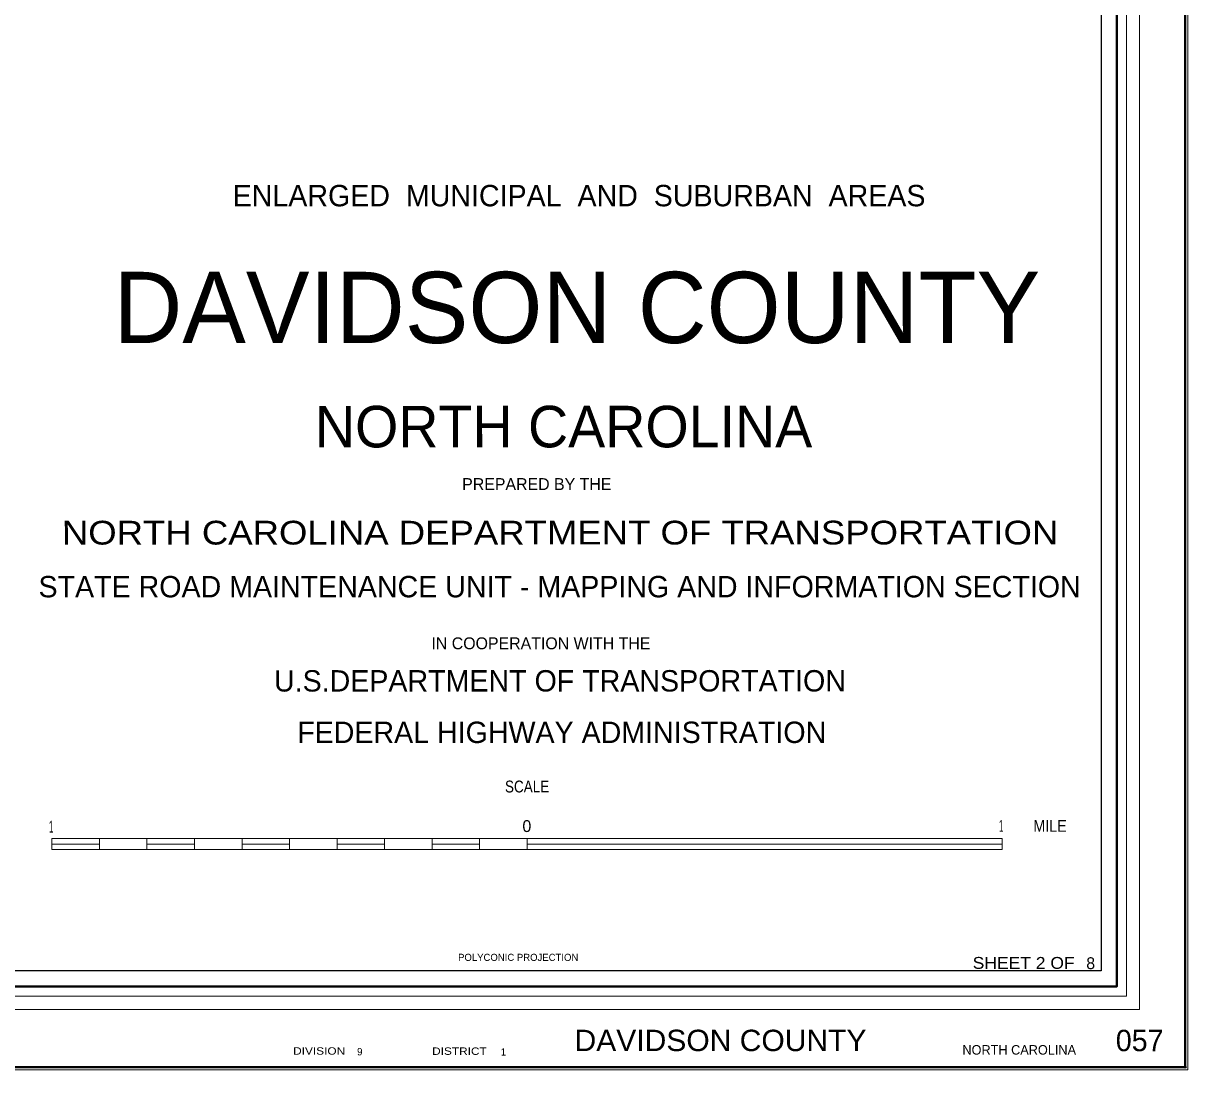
# Model space of a CAD drawing. Extents: x 208565 to 566284, y 201720 to 449640.
# Drawn here: x 542515 to 558290, y 265031 to 279213 of the extents above; entities that cross this region are included whole.
import ezdxf
from ezdxf.enums import TextEntityAlignment as Align

# ---------------------------------------------------------------- set-up
doc = ezdxf.new("R2010")
doc.units = 0
doc.header["$LTSCALE"] = 48
doc.header["$PDMODE"] = 32
doc.header["$PDSIZE"] = 24
doc.layers.add('1', color=7, linetype='Continuous', lineweight=25)
doc.layers.add('20', color=7, linetype='Continuous', lineweight=40)
doc.layers.add('12', color=7, linetype='Continuous')

msp = doc.modelspace()

# ---------------------------------------------------------------- linework, layer by layer
at = {"layer": '1', "lineweight": 13}
msp.add_lwpolyline([(558290.46, 265031.33), (461659.81, 265031.33), (461659.81, 321428.37), (558290.46, 321428.37)], close=True, dxfattribs=at)
at = {"layer": '1'}
msp.add_point((558255.45, 265066.33), dxfattribs=at)
at = {"layer": '20', "lineweight": 13}
for p, q in [((542903.98, 268013.91), (542903.98, 268163.66)), ((542903.98, 268163.66), (549341.35, 268163.66)), ((542903.98, 268088.79), (543547.71, 268088.79)), ((543547.71, 268013.91), (543547.71, 268163.66)), ((544191.45, 268013.91), (544191.45, 268163.66)), ((544191.45, 268088.79), (544835.19, 268088.79)), ((544835.19, 268013.91), (544835.19, 268163.66)), ((545478.93, 268013.91), (545478.93, 268163.66)), ((545478.93, 268088.79), (546122.66, 268088.79)), ((546122.66, 268013.91), (546122.66, 268163.66)), ((546766.4, 268013.91), (546766.4, 268163.66)), ((546766.4, 268088.79), (547410.14, 268088.79)), ((547410.14, 268013.91), (547410.14, 268163.66)), ((548053.88, 268013.91), (548053.88, 268163.66)), ((548053.88, 268088.79), (548697.61, 268088.79)), ((548697.61, 268013.91), (548697.61, 268163.66)), ((549341.35, 268088.79), (555778.73, 268088.79)), ((542903.98, 268013.91), (549341.35, 268013.91))]:
    msp.add_line(p, q, dxfattribs=at)
at = {"layer": '20'}
for points in [[(461694.81, 321393.37), (558255.45, 321393.37), (558255.45, 265066.33), (461694.81, 265066.33)], [(464882.67, 320284.41), (557329.95, 320284.41), (557329.95, 266158.05), (464882.67, 266158.05)]]:
    msp.add_lwpolyline(points, close=True, dxfattribs=at)
at = {"layer": '20', "lineweight": 13}
msp.add_lwpolyline([(464573.48, 320609.87), (464573.48, 265848.77), (464752.03, 266027.44), (464752.03, 320415.05), (557460.56, 320415.05), (557460.56, 266027.44), (464752.03, 266027.44), (464573.48, 265848.77), (557639.14, 265848.77), (557639.14, 320609.87)], close=True, dxfattribs=at)
at = {"layer": '20', "lineweight": 25}
msp.add_lwpolyline([(465095.89, 320071.18), (557116.72, 320071.18), (557116.72, 266371.27), (465095.89, 266371.27)], close=True, dxfattribs=at)
at = {"layer": '20', "lineweight": 13}
for points in [[(549341.35, 268013.91), (555778.73, 268013.91), (555778.73, 268163.66)], [(549341.35, 268013.91), (549341.35, 268163.66), (555778.73, 268163.66)]]:
    msp.add_lwpolyline(points, dxfattribs=at)

# ---------------------------------------------------------------- texts
at = {"layer": '12'}
for s, height, rotation, p in [('ENLARGED  MUNICIPAL  AND  SUBURBAN  AREAS', 289.7, 0.002, (550045.1, 276732.31)), ('NORTH CAROLINA', 563.3, 0.007, (549835.19, 273465.32)), ('PREPARED BY THE', 161, 0.006, (549472.4, 272887.52)), ('STATE ROAD MAINTENANCE UNIT - MAPPING AND INFORMATION SECTION', 289.7, 0.002, (549781.31, 271433.1)), ('IN COOPERATION WITH THE', 161, 0.007, (549528.08, 270729.77)), ('U.S.DEPARTMENT OF TRANSPORTATION', 289.7, 0.006, (549786.1, 270156.76)), ('FEDERAL HIGHWAY ADMINISTRATION', 289.7, 0.006, (549809.8, 269458.9))]:
    msp.add_text(s, height=height, rotation=rotation, dxfattribs=at).set_placement(p, align=Align.CENTER)
msp.add_text('    DAVIDSON COUNTY   ', height=965.6, dxfattribs=at).set_placement((549835.15, 274879.08), align=Align.CENTER)
at = {"layer": '12', "width": 1.15}
msp.add_text('NORTH CAROLINA DEPARTMENT OF TRANSPORTATION', height=321.8, rotation=0.007, dxfattribs=at).set_placement((549787.6, 272149.23), align=Align.CENTER)
at = {"layer": '20'}
for s, height, width, p in [('SCALE', 161, 0.85, (549341.14, 268788.63)), ('1', 161, 0.5, (542892.49, 268244.3)), ('1', 161, 0.5, (555763.14, 268255.24)), ('MILE', 161, 0.9, (556425.52, 268255.43)), ('SHEET 2 OF', 160.9, 1.1, (556067.81, 266398.35)), ('DAVIDSON COUNTY    ', 289.7, 1.05, (552187.27, 265283.63)), ('DIVISION', 100, 1.2, (546523.79, 265235.29)), ('DISTRICT', 100, 1.2, (548424.15, 265232.98))]:
    msp.add_text(s, height=height, dxfattribs=dict(at, width=width)).set_placement(p, align=Align.CENTER)
for s, height, p in [('0', 161, (549337.46, 268252.59)), ('8  ', 160.9, (557035.93, 266394.44)), ('057', 289.7, (557639.58, 265282.29))]:
    msp.add_text(s, height=height, dxfattribs=at).set_placement(p, align=Align.CENTER)
msp.add_text('POLYCONIC PROJECTION', height=96.56, rotation=0.001, dxfattribs=at).set_placement((549220.26, 266505.95), align=Align.CENTER)
for s, height, p in [('NORTH CAROLINA', 128.7, (555238.22, 265236.18)), (' 9', 100, (546999.51, 265226.04))]:
    msp.add_text(s, height=height, dxfattribs=at).set_placement(p)
at = {"layer": '20', "width": 0.95}
msp.add_text(' 1', height=100, dxfattribs=at).set_placement((548949.24, 265222.59))

doc.saveas('drawing.dxf')
